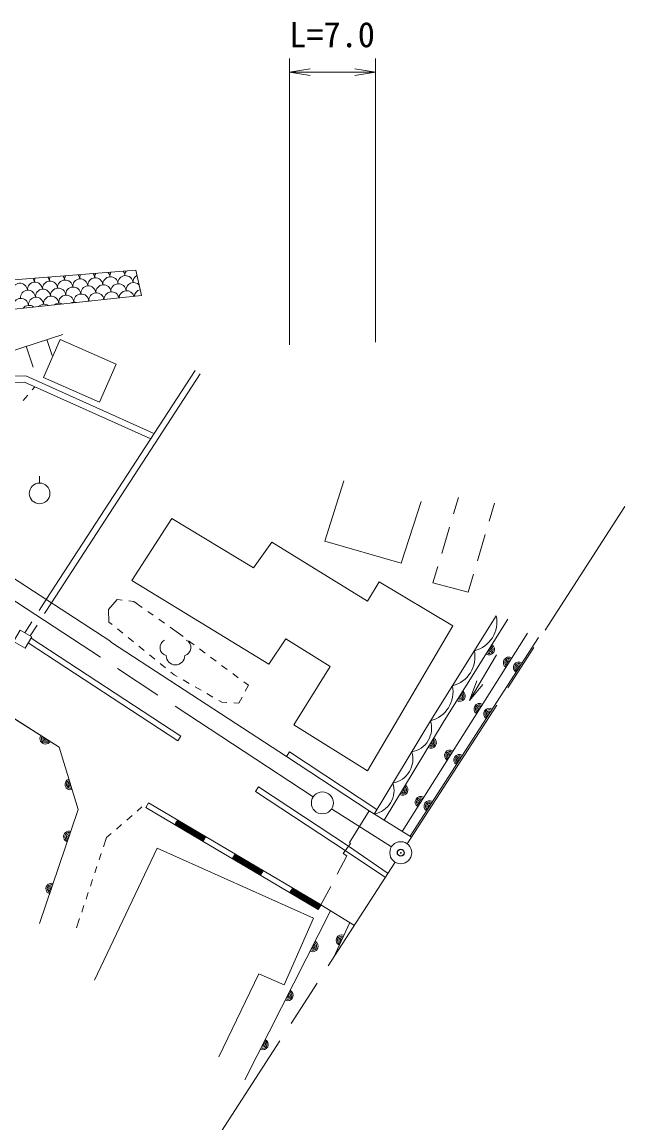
# Model space of a CAD drawing. Units: millimetres, scale not verified. Extents: x 40000 to 680000, y 20000 to 380000.
# Drawn here: x 509581 to 553404, y 259730 to 339830 of the extents above; entities that cross this region are included whole.
import ezdxf
from ezdxf.enums import TextEntityAlignment as Align

# ---------------------------------------------------------------- set-up
doc = ezdxf.new("R2010")
doc.units = ezdxf.units.MM
doc.header["$LTSCALE"] = 1000
doc.header["$PDMODE"] = 32
doc.header["$PDSIZE"] = 500
doc.linetypes.add('CHAIN', pattern=[18.5, 12, -1.5, 3.5, -1.5])
for name, color, linetype, lineweight in [('M-BGD', 7, 'Continuous', 13), ('M-BMK', 2, 'CHAIN', 13), ('M-BMK-SRVR', 3, 'Continuous', 13), ('M-STR-HTXT', 7, 'Continuous', 13), ('M-STR-STR1', 1, 'Continuous', 13)]:
    doc.layers.add(name, color=color, linetype=linetype, lineweight=lineweight)
doc.layers.add('M-OTRS', color=6, linetype='Continuous')
doc.styles.add('ＭＳ ゴシック', font='')
doc.styles.get('ＭＳ ゴシック').set_extended_font_data('MS Gothic')

# ---------------------------------------------------------------- blocks, each defined once
blk = doc.blocks.new('ﾌﾟﾛｯﾄﾏｰｸ-02')
at = {"color": 3, "linetype": 'Continuous', "lineweight": 13}
blk.add_circle((0, 0), 0.5, dxfattribs=at)

msp = doc.modelspace()

# ---------------------------------------------------------------- linework, layer by layer
at = {"layer": 'M-BGD'}
for p, q in [((518268, 319929), (517851, 321767)), ((511387, 316728), (511766, 315563)), ((509889, 316242), (510386, 314714)), ((509863, 314088), (506438, 314050)), ((519116, 309913), (509863, 314088)), ((511341, 297814), (522155, 314469)), ((511718, 297568), (522533, 314224)), ((509768, 313636), (506496, 313601)), ((518931, 309503), (509768, 313636)), ((510516, 313299), (510319, 313065)), ((509996, 312683), (509674, 312300)), ((510857, 306784), (510857, 306284)), ((515960, 294808), (499300, 305650)), ((541304, 305246), (540947, 304048)), ((543529, 303504), (543916, 304822)), ((540662, 303090), (540092, 301173)), ((542686, 300625), (543248, 302544)), ((539807, 300214), (539451, 299017)), ((542018, 298347), (542404, 299665)), ((539451, 299017), (542018, 298347)), ((510829, 297027), (511341, 297814)), ((511213, 296793), (511718, 297568)), ((516501, 297825), (515876, 297088)), ((516856, 297779), (516501, 297825)), ((517706, 297669), (517352, 297715)), ((518306, 297243), (517706, 297669)), ((515876, 297088), (515898, 296173)), ((519121, 296664), (518714, 296953)), ((519936, 296085), (519529, 296374)), ((540268, 288990), (544892, 296374)), ((509772, 295402), (510284, 296189)), ((510164, 295179), (510668, 295954)), ((515898, 296173), (516129, 295986)), ((516517, 295671), (516906, 295356)), ((520944, 295369), (520344, 295795)), ((521125, 287868), (510235, 295002)), ((515960, 294808), (516092, 294680)), ((517294, 295041), (517682, 294726)), ((521284, 295115), (520944, 295369)), ((522086, 294518), (521685, 294817)), ((537204, 280948), (546313, 295366)), ((537204, 280948), (546313, 295366)), ((537786, 280586), (547109, 295060)), ((537786, 280586), (547109, 295060)), ((520906, 287533), (510036, 294654)), ((528798, 286387), (516092, 294680)), ((518070, 294411), (518459, 294096)), ((522888, 293920), (522487, 294219)), ((518847, 293780), (519235, 293465)), ((523689, 293322), (523288, 293621)), ((544058, 293787), (542093, 290471)), ((519624, 293150), (520012, 292835)), ((520400, 292520), (520631, 292333)), ((524491, 292724), (524090, 293023)), ((525293, 292127), (524892, 292426)), ((520631, 292333), (520853, 292207)), ((521287, 291959), (521721, 291711)), ((526034, 291574), (525693, 291828)), ((525806, 291147), (526034, 291574)), ((542093, 290471), (542643, 291889)), ((542093, 290471), (543073, 291634)), ((522155, 291463), (522590, 291216)), ((523024, 290968), (523458, 290720)), ((506643, 290652), (512282, 287061)), ((523893, 290472), (524114, 290346)), ((524114, 290346), (524478, 290326)), ((524978, 290299), (525342, 290279)), ((525342, 290279), (525570, 290706)), ((535900, 281758), (540268, 288990)), ((521125, 287868), (520906, 287533)), ((512282, 287061), (513666, 282529)), ((518778, 283028), (518574, 282684)), ((518778, 283028), (531313, 275600)), ((513666, 282529), (510859, 274237)), ((517197, 281769), (517575, 282097)), ((517952, 282426), (518292, 282722)), ((518574, 282684), (522752, 280208)), ((516443, 281113), (516820, 281441)), ((520684, 281480), (522773, 280242)), ((520704, 281515), (522793, 280277)), ((520724, 281549), (522814, 280311)), ((520745, 281583), (522834, 280345)), ((520765, 281618), (522854, 280380)), ((520786, 281652), (522875, 280414)), ((520806, 281687), (522895, 280449)), ((520826, 281721), (522915, 280483)), ((520847, 281755), (522936, 280518)), ((515501, 279816), (515725, 280489)), ((515725, 280489), (516065, 280785)), ((522752, 280208), (526931, 277732)), ((533305, 279871), (536186, 277892)), ((515184, 278867), (515342, 279342)), ((524862, 279004), (526951, 277766)), ((524882, 279039), (526971, 277801)), ((524903, 279073), (526992, 277835)), ((524923, 279108), (527012, 277870)), ((524943, 279142), (527033, 277904)), ((524964, 279176), (527053, 277938)), ((524984, 279211), (527073, 277973)), ((525005, 279245), (527094, 278007)), ((525025, 279280), (527114, 278042)), ((533072, 279545), (535995, 277596)), ((514868, 277919), (515026, 278393)), ((514552, 276970), (514710, 277444)), ((526931, 277732), (531109, 275256)), ((514236, 276021), (514394, 276496)), ((529040, 276528), (531129, 275290)), ((529060, 276563), (531150, 275325)), ((529081, 276597), (531170, 275359)), ((529101, 276632), (531190, 275394)), ((529122, 276666), (531211, 275428)), ((529142, 276700), (531231, 275463)), ((529162, 276735), (531252, 275497)), ((529183, 276769), (531272, 275531)), ((529203, 276804), (531292, 275566)), ((513919, 275073), (514078, 275547)), ((531313, 275600), (531109, 275256)), ((532004, 275173), (525770, 262876)), ((525770, 262876), (532004, 275173)), ((513537, 273925), (513761, 274598)), ((532217, 271741), (533409, 274304))]:
    msp.add_line(p, q, dxfattribs=at)
for points in [[(518268, 319929), (499267, 317888), (476896, 316275), (476896, 318415), (489102, 319501), (517851, 321767)], [(490107, 310611), (502600, 313873), (512545, 317104)], [(532967, 306453), (531593, 302070), (537134, 300458), (538603, 304948)], [(544053, 296630), (539268, 288990), (535173, 282209)], [(544892, 296374), (540268, 288990), (535900, 281758)], [(499529, 280959), (503582, 290189), (506639, 290655), (512282, 287061), (513666, 282529), (510859, 274237)], [(534801, 282441), (528798, 286387), (529018, 286721), (535374, 282542)], [(533072, 279545), (526538, 283849), (526758, 284183), (533305, 279871)], [(514847, 270120), (519393, 279733), (530755, 274622), (528639, 269769), (526792, 270591), (523888, 264541)]]:
    msp.add_lwpolyline(points, dxfattribs=at)
for points in [[(515216, 312172), (516430, 314932), (512362, 316722), (511147, 313962)], [(535535, 299089), (540885, 295900), (534682, 285344), (529329, 288692), (531973, 292931), (528762, 294949), (527513, 293118), (517555, 299197), (520477, 303719), (526416, 300128), (527737, 301991), (534679, 297692)], [(509446, 295589), (508971, 294756), (509818, 294272), (510293, 295105)]]:
    msp.add_lwpolyline(points, close=True, dxfattribs=at)
msp.add_circle((510857, 305534), 750, dxfattribs=at)
for centre, radius, start, end in [((511026, 320941), 550, 4.1238, 35.90347), ((512123, 321020), 550, 152.20845, 184.1238), ((512123, 321020), 550, 4.1238, 36.80476), ((513221, 321099), 550, 151.2981, 184.1238), ((513221, 321099), 550, 4.1238, 37.71511), ((514318, 321179), 550, 150.37818, 184.1238), ((514906, 320670), 550, 4.1238, 184.1238), ((514318, 321179), 550, 4.1238, 38.63503), ((515415, 321258), 550, 149.44814, 184.1238), ((516003, 320749), 550, 4.1238, 184.1238), ((515415, 321258), 550, 4.1238, 39.56507), ((516512, 321337), 550, 148.50738, 184.1238), ((517100, 320828), 550, 4.1238, 184.1238), ((516512, 321337), 550, 4.1238, 40.50583), ((517609, 321416), 550, 147.55527, 184.1238), ((518197, 320907), 550, 118.33178, 184.1238), ((509420, 320274), 550, 4.1238, 184.1238), ((510517, 320353), 550, 4.1238, 184.1238), ((509929, 320862), 550, 4.1238, 35.01074), ((511026, 320941), 550, 153.10975, 184.1238), ((511614, 320432), 550, 4.1238, 184.1238), ((512202, 319923), 550, 4.1238, 184.1238), ((512712, 320511), 550, 4.1238, 184.1238), ((513300, 320002), 550, 4.1238, 184.1238), ((513809, 320590), 550, 4.1238, 184.1238), ((514397, 320081), 550, 4.1238, 184.1238), ((515494, 320160), 550, 4.1238, 184.1238), ((516591, 320240), 550, 4.1238, 184.1238), ((517688, 320319), 550, 42.21816, 184.1238), ((509499, 319177), 550, 4.1238, 184.1238), ((510008, 319765), 550, 4.1238, 184.1238), ((510596, 319256), 550, 4.1238, 184.1238), ((511105, 319844), 550, 4.1238, 184.1238), ((511693, 319335), 550, 4.1238, 184.1238), ((512791, 319414), 550, 4.1238, 184.1238), ((513888, 319493), 550, 4.1238, 184.1238), ((514985, 319572), 550, 6.51373, 184.1238), ((516082, 319651), 550, 10.53166, 181.73037), ((517179, 319731), 550, 14.57144, 177.6906), ((518276, 319810), 550, 100.90464, 173.60801), ((510087, 318668), 550, 49.82751, 142.43452), ((511184, 318747), 550, 55.67363, 136.5884), ((512282, 318826), 550, 62.32638, 129.93565), ((513379, 318905), 550, 70.41953, 121.8425), ((514476, 318984), 550, 82.30856, 109.95347), ((541916, 296196), 2181, 284.40112, 11.48289), ((520209, 294317), 603, 116.08703, 255.33416), ((521254, 294317), 603, 284.66584, 63.91297), ((540321, 293649), 2181, 284.40112, 11.48289), ((543523, 294187), 400, 237.942, 57.942), ((543523, 294187), 300, 237.942, 57.942), ((543523, 294187), 200, 237.942, 57.942), ((543523, 294187), 100, 237.942, 57.942), ((520732, 293733), 675, 180, 0), ((544963, 293230), 400, 57.71572, 237.71572), ((544963, 293230), 300, 57.71572, 237.71572), ((544963, 293230), 200, 57.71572, 237.71572), ((544963, 293230), 100, 57.71572, 237.71572), ((545697, 292867), 400, 57.21206, 237.21206), ((545697, 292867), 300, 57.21206, 237.21206), ((545697, 292867), 200, 57.21206, 237.21206), ((545697, 292867), 100, 57.21206, 237.21206), ((538726, 291103), 2181, 284.40112, 11.48289), ((541400, 290797), 400, 237.942, 57.942), ((541400, 290797), 300, 237.942, 57.942), ((541400, 290797), 200, 237.942, 57.942), ((541400, 290797), 100, 237.942, 57.942), ((542827, 289848), 400, 57.71572, 237.71572), ((542827, 289848), 300, 57.71572, 237.71572), ((542827, 289848), 200, 57.71572, 237.71572), ((542827, 289848), 100, 57.71572, 237.71572), ((543531, 289505), 400, 57.21206, 237.21206), ((543531, 289505), 300, 57.21206, 237.21206), ((543531, 289505), 200, 57.21206, 237.21206), ((543531, 289505), 100, 57.21206, 237.21206), ((537599, 288456), 1752, 279.99181, 17.75164), ((511283, 287697), 400, 147.50724, 327.50724), ((511283, 287697), 300, 147.50724, 327.50724), ((511283, 287697), 200, 147.50724, 327.50724), ((511283, 287697), 100, 147.50724, 327.50724), ((539302, 287391), 400, 238.87172, 58.87172), ((539302, 287391), 300, 238.87172, 58.87172), ((539302, 287391), 200, 238.87172, 58.87172), ((539302, 287391), 100, 238.87172, 58.87172), ((540690, 286466), 400, 57.71572, 237.71572), ((540690, 286466), 300, 57.71572, 237.71572), ((536234, 286196), 1752, 279.99181, 17.75164), ((540690, 286466), 200, 57.71572, 237.71572), ((540690, 286466), 100, 57.71572, 237.71572), ((541365, 286142), 400, 57.21206, 237.21206), ((541365, 286142), 300, 57.21206, 237.21206), ((541365, 286142), 200, 57.21206, 237.21206), ((541365, 286142), 100, 57.21206, 237.21206), ((513105, 284368), 400, 106.98507, 286.98507), ((513105, 284368), 300, 106.98507, 286.98507), ((513105, 284368), 200, 106.98507, 286.98507), ((513105, 284368), 100, 106.98507, 286.98507), ((534869, 283935), 1752, 279.99181, 17.75164), ((537234, 283967), 400, 238.87172, 58.87172), ((537234, 283967), 300, 238.87172, 58.87172), ((537234, 283967), 200, 238.87172, 58.87172), ((537234, 283967), 100, 238.87172, 58.87172), ((538554, 283085), 400, 57.71572, 237.71572), ((538554, 283085), 300, 57.71572, 237.71572), ((538554, 283085), 200, 57.71572, 237.71572), ((538554, 283085), 100, 57.71572, 237.71572), ((539199, 282779), 400, 57.21206, 237.21206), ((539199, 282779), 300, 57.21206, 237.21206), ((539199, 282779), 200, 57.21206, 237.21206), ((539199, 282779), 100, 57.21206, 237.21206), ((513000, 280562), 400, 71.29732, 251.29732), ((513000, 280562), 300, 71.29732, 251.29732), ((513000, 280562), 200, 71.29732, 251.29732), ((513000, 280562), 100, 71.29732, 251.29732), ((511718, 276773), 400, 71.29732, 251.29732), ((511718, 276773), 300, 71.29732, 251.29732), ((511718, 276773), 200, 71.29732, 251.29732), ((511718, 276773), 100, 71.29732, 251.29732), ((532813, 273023), 400, 65.06053, 245.06053), ((532813, 273023), 300, 65.06053, 245.06053), ((532813, 273023), 200, 65.06053, 245.06053), ((530695, 272592), 400, 243.11798, 63.11798), ((530695, 272592), 300, 243.11798, 63.11798), ((530695, 272592), 200, 243.11798, 63.11798), ((530695, 272592), 100, 243.11798, 63.11798), ((532813, 273023), 100, 65.06053, 245.06053), ((528887, 269025), 400, 243.11798, 63.11798), ((528887, 269025), 300, 243.11798, 63.11798), ((528887, 269025), 200, 243.11798, 63.11798), ((528887, 269025), 100, 243.11798, 63.11798), ((527078, 265457), 400, 243.11798, 63.11798), ((527078, 265457), 300, 243.11798, 63.11798), ((527078, 265457), 200, 243.11798, 63.11798), ((527078, 265457), 100, 243.11798, 63.11798)]:
    msp.add_arc(centre, radius, start, end, dxfattribs=at)
at = {"layer": 'M-BMK'}
for p, q in [((530740, 283457), (498592, 304567)), ((537574, 280042), (553404, 304571)), ((536435, 279820), (532084, 282589)), ((521810, 255617), (536707, 278699))]:
    msp.add_line(p, q, dxfattribs=at)
at = {"layer": 'M-OTRS'}
msp.add_point((537110, 279391), dxfattribs=at)
at = {"layer": 'M-STR-HTXT'}
for p, q in [((529014, 336177), (529014, 337177)), ((529014, 336177), (530514, 336427)), ((535267, 336177), (533767, 336427)), ((535267, 336177), (535267, 337177)), ((529014, 316355), (529014, 336177)), ((529014, 336177), (535267, 336177)), ((529014, 336177), (530514, 335927)), ((535267, 336177), (533767, 335927)), ((535267, 336177), (535267, 316530))]:
    msp.add_line(p, q, dxfattribs=at)
at = {"layer": 'M-STR-STR1'}
for p, q in [((534806, 282438), (533372, 280128)), ((534801, 282441), (537885, 280525)), ((533450, 280074), (532927, 279341)), ((533372, 280128), (533450, 280074)), ((533186, 279168), (532481, 277828)), ((532927, 279341), (533186, 279168)), ((532015, 276943), (531310, 275602)), ((533739, 274100), (531310, 275602))]:
    msp.add_line(p, q, dxfattribs=at)

# ---------------------------------------------------------------- block references
at = {"layer": 'M-BMK-SRVR', "xscale": 1600, "yscale": 1600, "rotation": 90}
for p in [(531409, 283018), (537110, 279391)]:
    msp.add_blockref('ﾌﾟﾛｯﾄﾏｰｸ-02', p, dxfattribs=at)

# ---------------------------------------------------------------- texts
at = {"layer": 'M-STR-HTXT', "style": 'ＭＳ ゴシック'}
msp.add_text('L=7.0', height=1833, dxfattribs=at).set_placement((532113, 337447), align=Align.BOTTOM_CENTER)

doc.saveas('drawing.dxf')
